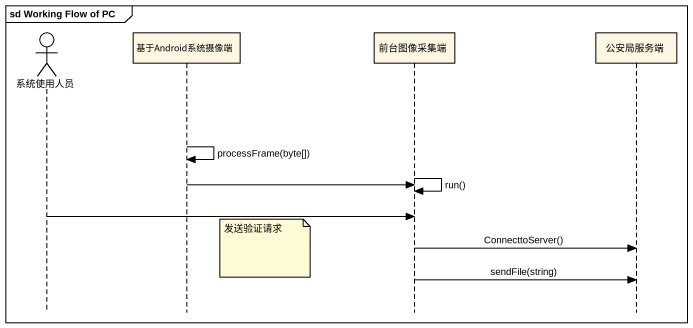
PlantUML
@startuml
mainframe sd Working Flow of PC
hide footbox
actor 系统使用人员
participant 基于Android系统摄像端
participant 前台图像采集端
participant 公安局服务端

基于Android系统摄像端 -> 基于Android系统摄像端 : processFrame(byte[])
前台图像采集端 -> 前台图像采集端 : run()
基于Android系统摄像端 -> 前台图像采集端
系统使用人员 -> 前台图像采集端
note right of 基于Android系统摄像端 : 发送验证请求
前台图像采集端 -> 公安局服务端 : ConnecttoServer()
前台图像采集端 -> 公安局服务端 : sendFile(string)
@enduml
